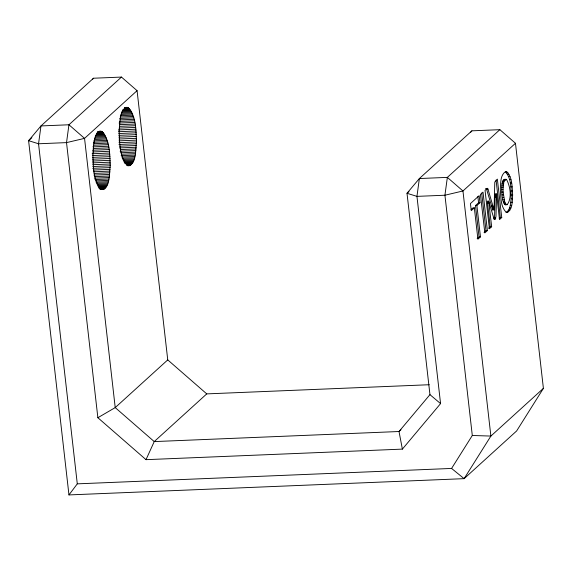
<?xml version="1.0" encoding="UTF-8"?>
<svg xmlns="http://www.w3.org/2000/svg" width="572" height="572" viewBox="0 0 572 572"><rect width="100%" height="100%" fill="white"/><g stroke="black" fill="none" stroke-linecap="round" stroke-linejoin="round"><path stroke-width="0.86" d="M496.632 193.951L495.974 216.359L495.302 219.04L493.901 219.097L494.58 216.416L495.23 194.008L496.632 193.951L499.499 219.598L501.744 217.56L497.361 179.122L494.794 182.053L494.065 209.881L492.671 209.938L492.678 208.265M501.615 189.547L502.059 183.333L503.017 180.63L504.404 179.372L506.485 179.386C510.317 186.379 512.233 198.005 507.164 204.697L505.076 204.69C501.615 200.665 502.202 194.552 501.615 189.547L503.01 189.489L503.875 181.767L505.805 179.308M110.232 165.801C109.702 154.347 110.196 140.619 102.066 131.61C92.578 130.359 93.844 148.999 92.864 154.955C93.393 166.409 92.893 180.137 101.029 189.146C110.518 190.397 109.245 171.757 110.232 165.801L92.75 166.523M136.479 141.949C135.95 130.509 136.443 116.795 128.321 107.801C118.847 106.549 120.113 125.161 119.133 131.11C119.662 142.55 119.169 156.256 127.284 165.258C136.765 166.502 135.493 147.891 136.479 141.949L118.997 142.664M511.139 198.827C510.903 189.89 511.876 178.771 505.355 171.815L506.749 171.757C512.662 177.592 511.983 187.244 512.655 194.966C512.162 200.765 512.898 208.73 507.464 212.405L506.063 212.462C510.603 209.774 510.496 203.468 511.139 198.827L512.541 198.77M206.749 393.886L167.746 359.902L137.073 90.669L121.464 77.077L68.947 124.775L66.524 142.614L97.869 417.717L146.01 459.666L154.233 441.584L206.749 393.886L429.279 384.727M68.962 494.923L77.291 483.848L451.587 468.439L472.3 435.485L444.93 195.224L447.354 177.384L499.871 129.68L515.472 143.279L543.4 388.367L516.63 430.959L464.114 478.657L68.962 494.923L28.6 140.676L40.977 125.933L93.493 78.228L121.464 77.077M92.364 79.565L93.493 78.228M470.77 132.175L471.9 130.831L499.871 129.68M471.9 130.831L419.376 178.535L407.007 193.279L429.951 394.644L399.013 431.51L154.233 441.584L115.222 407.6L84.549 138.374L68.947 124.775L40.977 125.933L38.546 143.772L77.291 483.848M146.01 459.666L402.381 449.113L440.569 403.61L416.952 196.375L419.376 178.535L447.354 177.384L462.955 190.977L490.883 436.071L464.114 478.657L451.587 468.439M31.882 137.695L28.6 140.676L38.546 143.772L66.524 142.614L84.549 138.374L137.073 90.669M167.746 359.902L115.222 407.6L97.869 417.717M408.973 191.491L407.007 193.279L416.952 196.375L444.93 195.224L462.955 190.977L515.472 143.279M471.092 209.567L472.944 207.886L474.338 207.829L477.913 239.196L480.459 236.887L476.884 205.512L479.972 202.71L479.164 195.645L470.449 203.568L471.257 210.632L474.338 207.829M477.155 238.681L479.064 236.944L475.489 205.57L478.571 202.767L479.972 202.71M495.302 219.04L494.38 219.355L493.851 218.29L488.681 201.144L487.28 201.201L490.261 226.777L488.574 228.299M484.069 232.396L485.986 230.652L487.387 230.595L483.004 192.135L480.444 194.459L484.827 232.918L487.387 230.595M499.22 218.633L500.343 217.617L501.744 217.56M488.681 201.144L491.655 226.719L489.417 228.757L485.035 190.319L487.265 188.288L487.973 189.11L494.065 209.881M400.986 429.722L399.013 431.51L402.381 449.113M543.4 388.367L490.883 436.071L472.3 435.485M505.77 204.755L506.485 204.326M124.61 107.457L127.234 107.343M125.154 107.622L127.778 107.515M124.825 107.944L128.321 107.801M124.496 108.373L128.864 108.194M124.16 108.923L129.408 108.701M122.944 109.609L129.937 109.323M122.594 110.375L130.466 110.053M122.236 111.24L130.981 110.882M121.865 112.205L131.481 111.812M121.478 113.27L131.968 112.841M121.071 114.429L132.439 113.964M120.649 115.68L132.89 115.172M120.213 117.01L133.326 116.474M119.748 118.418L133.734 117.846M120.134 119.87L134.12 119.298M119.62 121.421L134.484 120.814M119.083 123.037L134.82 122.394M119.391 124.675L135.128 124.024M119.67 126.355L135.407 125.711M119.047 128.121L135.657 127.434M118.39 129.915L135.871 129.2M99.221 131.231L100.972 131.16M98.019 131.474L101.516 131.324M97.69 131.789L102.066 131.61M97.362 132.225L102.61 132.01M118.576 131.71L136.065 130.988M97.033 132.768L103.153 132.518M96.689 133.426L103.682 133.14M96.339 134.191L104.211 133.862M118.733 133.526L136.215 132.804M95.982 135.056L104.726 134.699M95.61 136.022L105.227 135.628M118.854 135.35L136.336 134.635M95.224 137.094L105.713 136.658M94.823 138.252L106.185 137.78M118.94 137.187L136.422 136.465M94.401 139.504L106.635 138.996M118.99 139.025L136.479 138.302M93.958 140.834L107.071 140.297M119.012 140.848L136.494 140.133M93.493 142.249L107.486 141.67M93.88 143.701L107.872 143.122M93.372 145.252L108.23 144.644M118.947 144.459L136.429 143.736M92.836 146.868L108.573 146.225M119.734 146.189L136.343 145.502M93.143 148.505L108.88 147.862M119.62 147.919L136.229 147.233M92.55 150.229L109.159 149.542M120.342 149.571L136.079 148.92M92.8 151.959L109.409 151.273M120.156 151.208L135.893 150.558M92.142 153.761L109.624 153.039M120.821 152.753L135.678 152.138M121.443 154.24L135.435 153.661M92.328 155.555L109.81 154.833M121.171 155.691L135.156 155.112M92.485 157.371L109.967 156.649M121.736 157.035L134.849 156.499M92.607 159.202L110.089 158.48M122.279 158.301L134.52 157.8M122.794 159.481L134.155 159.016M92.693 161.039L110.174 160.317M123.28 160.575L133.776 160.146M92.743 162.877L110.232 162.155M123.752 161.576L133.369 161.175M124.195 162.477L132.933 162.119M124.617 163.277L132.482 162.956M92.764 164.707L110.246 163.985M125.897 163.935L132.018 163.685M126.283 164.529L131.531 164.314M126.662 165.008L131.031 164.829M127.02 165.38L130.516 165.229M128.242 165.594L129.994 165.522M127.713 165.773L129.458 165.701M92.7 168.318L110.181 167.603M93.486 170.048L110.096 169.369M93.372 171.779L109.981 171.1M94.094 173.438L109.831 172.787M93.908 175.075L109.645 174.431M94.566 176.626L109.431 176.012M94.323 178.149L109.188 177.535M94.923 179.565L108.909 178.993M95.488 180.916L108.601 180.373M96.032 182.182L108.265 181.674M96.546 183.362L107.908 182.897M97.033 184.456L107.522 184.027M97.497 185.457L107.114 185.063M97.941 186.365L106.685 186M98.363 187.166L106.235 186.844M98.77 187.859L105.763 187.573M99.156 188.453L105.277 188.202M99.528 188.932L104.776 188.717M100.765 189.268L104.261 189.125M100.243 189.561L103.739 189.418M506.535 172.73L507.929 172.672M507.621 174.346L509.023 174.288M508.608 176.619L510.009 176.562M504.404 179.372L506.485 179.386M503.689 179.787L505.09 179.73M509.488 179.522L510.889 179.465M503.017 180.63L504.418 180.573M502.473 181.825L503.875 181.767M502.059 183.333L503.46 183.276M510.217 182.976L511.618 182.918M501.78 185.135L503.181 185.078M501.63 187.208L503.031 187.151M510.782 186.887L512.176 186.829M485.578 188.61L487.73 188.467M486.329 188.531L486.572 189.168L487.973 189.11M511.132 191.005L512.533 190.948M501.73 192.113L503.131 192.056L504.683 201.659L505.834 204.097L507.164 204.697M501.987 194.873L503.389 194.816M511.254 195.023L512.655 194.966M502.352 197.554L503.753 197.497M502.788 199.843L504.182 199.785M503.281 201.716L504.683 201.659M487.537 202.996L488.931 202.938M510.81 202.316L512.205 202.259M503.832 203.153L505.233 203.096M504.433 204.154L505.834 204.097M475.489 205.57L476.884 205.512M505.076 204.69L506.477 204.633M486.572 189.168L491.62 206.135L493.021 206.077M510.26 205.427L511.654 205.369M491.62 206.135L492.149 207.958L493.543 207.901M509.488 208.108L510.889 208.044M508.508 210.239L509.909 210.181M507.328 211.726L508.73 211.669M494.372 218.147L495.767 218.089M490.261 226.777L491.655 226.719M479.064 236.944L480.459 236.887M507.464 212.405L506.227 212.283C500.286 206.456 500.986 196.775 500.307 189.046C500.8 183.247 500.085 175.289 505.512 171.621L506.749 171.757M429.951 394.644L440.569 403.61M505.09 179.444L505.734 179.994M492.149 207.958L492.671 209.938M496.067 180.051L500.343 217.617M481.703 193.064L485.986 230.652M477.87 196.589L478.571 202.767M495.23 194.008L495.581 197.533M503.01 189.489L503.131 192.056"/></g></svg>
